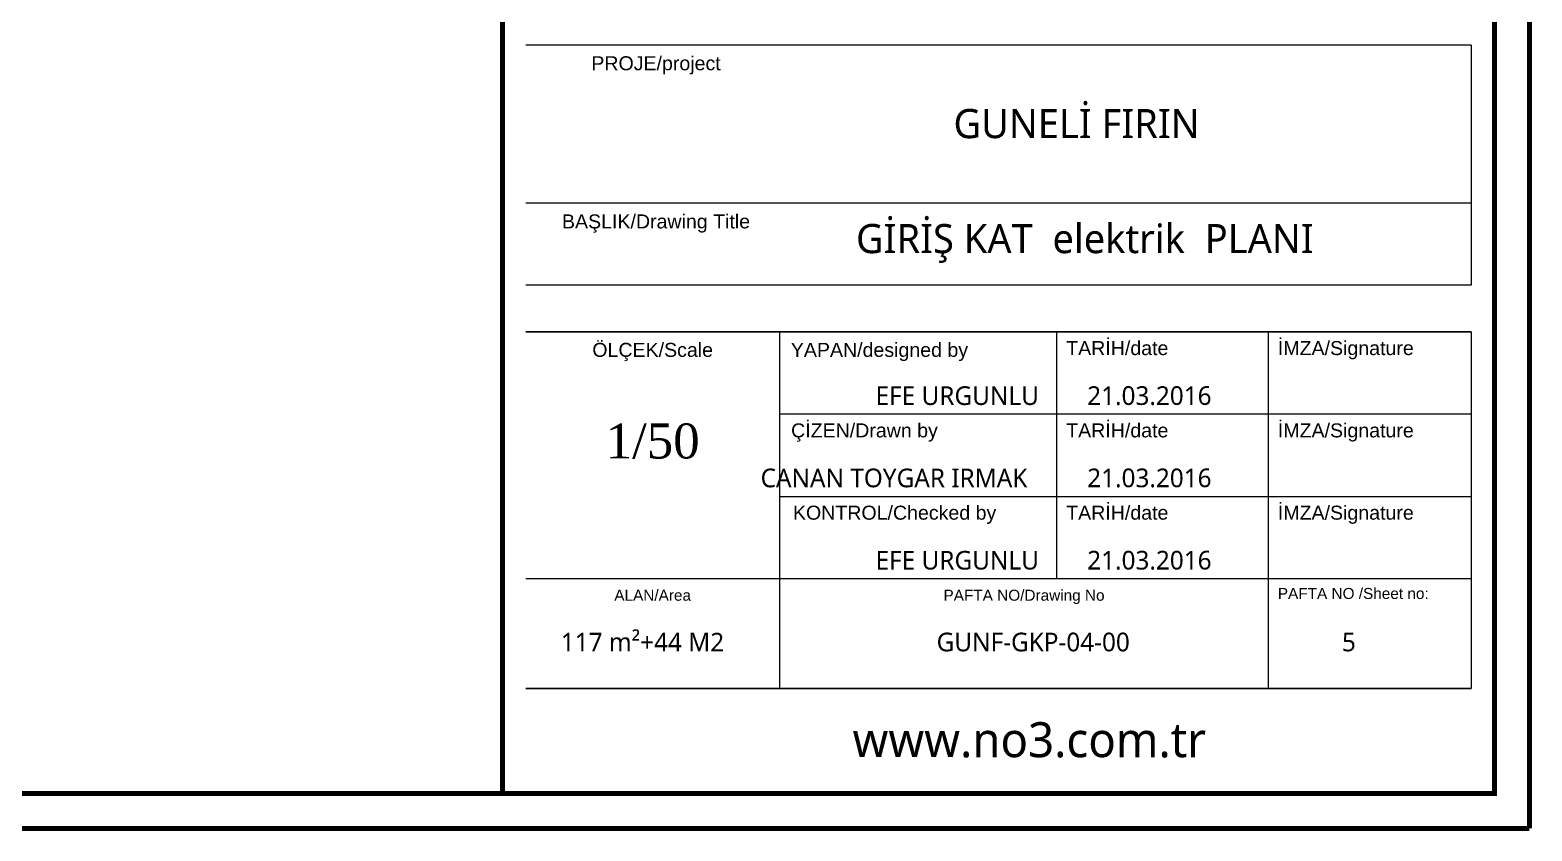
# Model space of a CAD drawing. Header units: millimetres. Extents: x 54215 to 67697, y 23496 to 56611.
# Drawn here: x 57904 to 58550, y 46192 to 46537 of the extents above; entities that cross this region are included whole.
import ezdxf
from ezdxf.enums import TextEntityAlignment as Align

# ---------------------------------------------------------------- set-up
doc = ezdxf.new("R2010")
doc.units = ezdxf.units.MM
doc.layers.add('t_yazı', color=154, linetype='Continuous', lineweight=25)
doc.styles.add('ARIALT', font='arial.ttf', dxfattribs={"height": 10})
doc.styles.get("Standard").update_dxf_attribs({"font": 'arial.ttf'})

msp = doc.modelspace()

# ---------------------------------------------------------------- linework, layer by layer
at = {"color": 250}
for p, q in [((58523.96, 46530.179), (58117.558, 46530.179)), ((58523.96, 46530.179), (58523.96, 46426.985)), ((58117.558, 46462.378), (58523.96, 46462.378)), ((58523.96, 46426.985), (58117.558, 46426.985)), ((58523.96, 46406.916), (58117.558, 46406.916)), ((58117.558, 46406.916), (58523.96, 46406.916)), ((58226.685, 46406.916), (58226.685, 46253.55)), ((58345.674, 46406.916), (58345.674, 46300.739)), ((58436.665, 46406.916), (58436.665, 46253.55)), ((58523.96, 46406.916), (58523.96, 46253.55)), ((58523.96, 46371.524), (58226.685, 46371.524)), ((58226.685, 46336.132), (58523.96, 46336.132)), ((58523.96, 46300.739), (58117.558, 46300.739)), ((58117.558, 46253.55), (58523.96, 46253.55)), ((58523.96, 46253.55), (58117.558, 46253.55))]:
    msp.add_line(p, q, dxfattribs=at)
at = {"color": 252, "const_width": 2.135}
for points in [[(58549.046, 46193.342), (54216.086, 46193.342), (54216.086, 47993.342), (58549.046, 47993.342), (58549.046, 46854.293, -0.4142136), (58523.96, 46829.207), (58145.153, 46829.207, 0.4142136), (58135.119, 46819.172), (58135.119, 46575.335, 0.4142136), (58145.153, 46565.3), (58523.96, 46565.3, -0.4142136), (58549.046, 46540.214), (58549.046, 46193.342)], [(58533.994, 46854.293, -0.4142136), (58523.96, 46844.259), (58145.153, 46844.259, 0.4142136), (58120.067, 46819.172), (58120.067, 46575.335, 0.4142136), (58145.153, 46550.248), (58523.96, 46550.248, -0.4142136), (58533.994, 46540.214), (58533.994, 46208.394), (54231.138, 46208.394), (54231.138, 47978.29), (58533.994, 47978.29), (58533.994, 46854.293)]]:
    msp.add_lwpolyline(points, format="xyb", dxfattribs=at)
msp.add_lwpolyline([(58107.524, 46208.394), (58107.524, 47978.29)], dxfattribs=at)

# ---------------------------------------------------------------- texts
at = {"color": 7}
for s, insert, char_height, width, attachment_point in [('{\\fLucida Sans Unicode|b0|i0|c162|p34;GUNELİ FIRIN}', (58354.336, 46496.421), 12.54325, 279.45279, 5), ('{\\fLucida Sans Unicode|b0|i0|c162|p34;GİRİŞ KAT  elektrik  PLANI}', (58357.904, 46444.939), 12.54325, 307.0384, 5), ('{\\fLucida Sans Unicode|b0|i0|c162|p34;EFE URGUNLU}', (58267.935, 46379.44), 8.02768, 307.0384, 4), ('{\\fLucida Sans Unicode|b0|i0|c162|p34;21.03.2016}', (58358.926, 46379.44), 8.02768, 307.0384, 4), ('{\\fGeorgia|b0|i0|c162|p18;1/50\\P}', (58172.121, 46359.885), 15.0519, 307.0384, 5), ('{\\fLucida Sans Unicode|b0|i0|c162|p34;CANAN TOYGAR IRMAK}', (58218.506, 46344.048), 8.02768, 307.0384, 4), ('{\\fLucida Sans Unicode|b0|i0|c162|p34;21.03.2016}', (58358.926, 46344.048), 8.02768, 307.0384, 4), ('{\\fLucida Sans Unicode|b0|i0|c162|p34;EFE URGUNLU}', (58267.935, 46308.655), 8.02768, 307.0384, 4), ('{\\fLucida Sans Unicode|b0|i0|c162|p34;21.03.2016}', (58358.926, 46308.655), 8.02768, 307.0384, 4), ('{\\fLucida Sans Unicode|b0|i0|c162|p34;117 m²+44 M2}', (58132.643, 46273.495), 8.02768, 307.0384, 4), ('{\\fLucida Sans Unicode|b0|i0|c162|p34;GUNF-GKP-04-00}', (58294.176, 46273.495), 8.02768, 307.0384, 4), ('{\\fLucida Sans Unicode|b0|i0|c162|p34;5}', (58468.42, 46273.495), 8.02768, 307.0384, 4), ('{\\fLucida Sans Unicode|b0|i0|c162|p34;www.no3.com.tr}', (58334.023, 46231.381), 15.0519, 233.90379, 5)]:
    msp.add_mtext(s, dxfattribs=dict(at, insert=insert, char_height=char_height, width=width, attachment_point=attachment_point))
at = {"layer": 't_yazı', "linetype": 'Continuous', "style": 'ARIALT'}
for s, height, p in [('ALAN/Area', 4.719, (58172.121, 46293.661)), ('PAFTA NO/Drawing No', 4.71898, (58331.765, 46293.661))]:
    msp.add_text(s, height=height, dxfattribs=at).set_placement(p, align=Align.MIDDLE_CENTER)
at = {"layer": 't_yazı', "style": 'ARIALT'}
for s, insert, char_height, width, attachment_point in [('PROJE/project', (58173.559, 46525.46), 6.02076, 111.9856, 2), ('BAŞLIK/Drawing Title', (58173.559, 46457.439), 6.02076, 111.9856, 2), ('ÖLÇEK/Scale', (58172.121, 46402.197), 6.02076, 40.67138, 2), ('TARİH/date', (58349.887, 46402.96), 6.0208, 45.79917, 1), ('İMZA/Signature', (58440.878, 46402.96), 6.02076, 45.79917, 1), ('YAPAN/designed by', (58269.609, 46402.197), 6.02076, 111.9856, 2), ('ÇİZEN/Drawn by', (58263.167, 46367.568), 6.02076, 111.9856, 2), ('TARİH/date', (58349.887, 46367.568), 6.0208, 45.79917, 1), ('İMZA/Signature', (58440.878, 46367.568), 6.02076, 45.79917, 1), ('KONTROL/Checked by', (58232.428, 46332.175), 6.02076, 100.6056, 1), ('TARİH/date', (58349.887, 46332.175), 6.0208, 45.79917, 1), ('İMZA/Signature', (58440.878, 46332.175), 6.02076, 45.79917, 1)]:
    msp.add_mtext(s, dxfattribs=dict(at, insert=insert, char_height=char_height, width=width, attachment_point=attachment_point))
at = {"layer": 't_yazı', "linetype": 'Continuous', "insert": (58440.878, 46296.783), "char_height": 4.71898, "width": 113.029, "attachment_point": 1, "style": 'ARIALT'}
msp.add_mtext('PAFTA NO /Sheet no:', dxfattribs=at)

doc.saveas('drawing.dxf')
